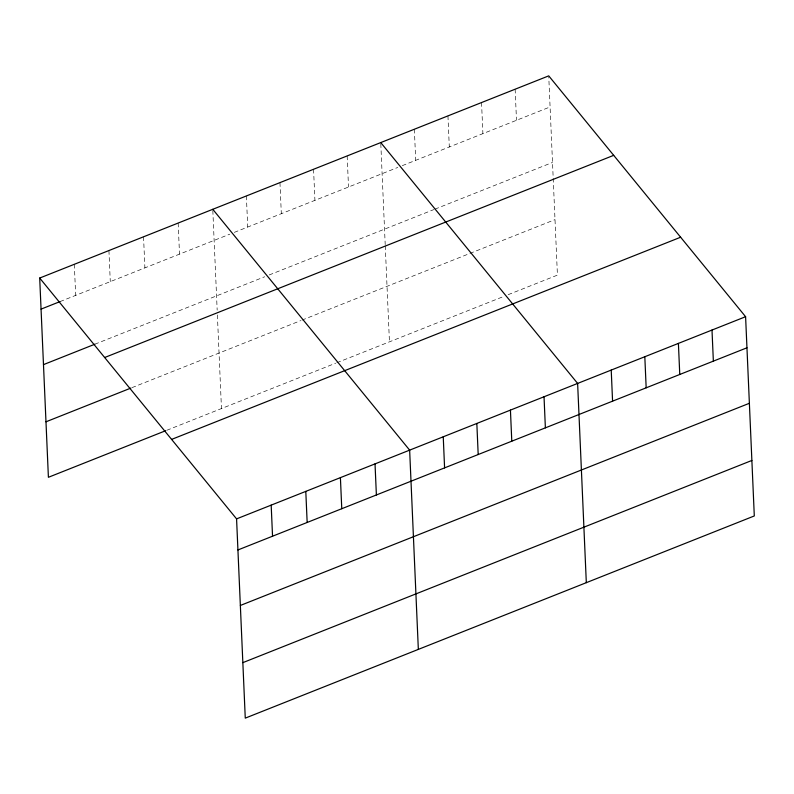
<?xml version="1.0" encoding="UTF-8"?>
<svg xmlns="http://www.w3.org/2000/svg" width="794" height="794" viewBox="0 0 794 794"><rect width="100%" height="100%" fill="white"/><g stroke="black" fill="none" stroke-linecap="round" stroke-linejoin="round"><path stroke-width="0.6" stroke-dasharray="3.97 2.98" d="M60.036 301.591L229.803 234.161M234.29 232.384L397.784 167.445M402.27 165.658L550.093 106.952M94.843 344.219L264.71 276.759M269.186 274.972L433.802 209.596M434.923 209.15L552.515 162.442M131.953 387.651L300.797 320.587M301.918 320.141L468.778 253.872M469.899 253.425L555.006 219.62M166.76 430.288L335.693 363.186M336.815 362.739L503.674 296.47M508.16 294.683L557.428 275.121L548.783 77.058M515.137 89.206L516.497 120.291M481.541 102.555L482.901 133.64M447.945 115.894L449.305 146.979M414.349 129.243L415.709 160.328M380.802 143.783L385.209 244.651M385.259 245.842L389.447 341.837M347.157 155.932L348.516 187.017M313.561 169.271L314.92 200.356M279.964 182.62L281.324 213.695M246.368 195.959L247.728 227.044M212.822 210.499L217.179 310.176M217.387 314.94L221.466 408.553M178.154 223.054L179.513 254.14M143.545 236.801L144.895 267.886M108.927 250.547L110.287 281.632M74.318 264.293L75.668 295.378"/><path stroke-width="1.19" d="M39.7 278.049L548.733 75.867L745.596 316.707L754.3 515.951L245.267 718.133L236.572 518.879L39.7 278.049L48.404 477.293L165.638 430.725M41.06 309.124L60.036 301.591M43.481 364.625L94.843 344.219M104.669 357.518L613.702 155.346M45.973 421.803L130.841 388.097M171.603 439.41L680.637 237.227M236.572 518.879L745.596 316.707M237.922 549.964L746.956 347.792M240.354 605.465L749.377 403.283M242.845 662.643L751.878 460.46M380.753 142.583L577.625 383.423L586.319 582.677M212.772 209.308L409.644 450.138L418.339 649.393M712 330.046L713.359 361.131M678.404 343.395L679.763 374.48M644.817 356.734L646.167 387.819M611.221 370.083L612.571 401.159M544.029 396.772L545.379 427.847M510.433 410.111L511.783 441.196M476.837 423.46L478.187 454.535M443.241 436.799L444.59 467.884M375.026 463.894L376.386 494.97M340.408 477.641L341.767 508.726M305.799 491.387L307.159 522.472M271.181 505.133L272.541 536.218"/></g></svg>
